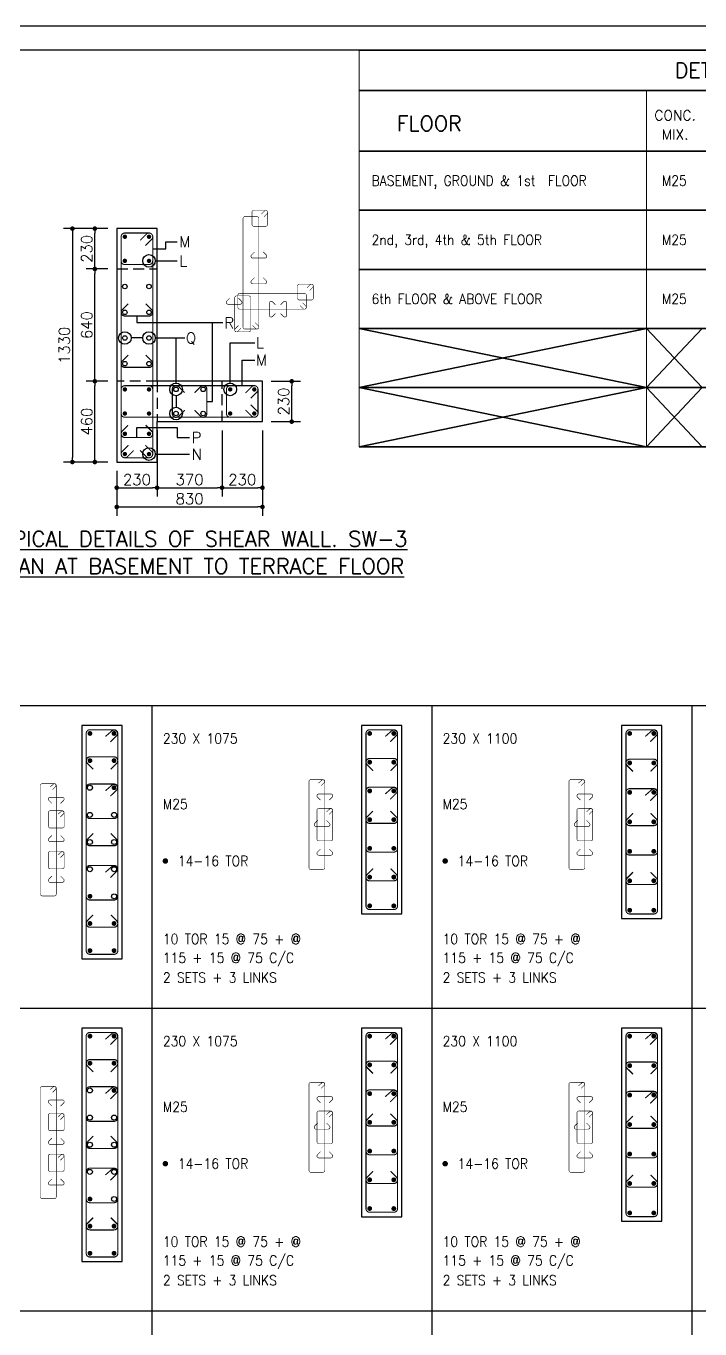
# Model space of a CAD drawing. Extents: x -200722 to 834823, y -494970 to 88783.
# Drawn here: x 376544 to 391900, y -69310 to -39610 of the extents above; entities that cross this region are included whole.
import ezdxf
from ezdxf.enums import TextEntityAlignment as Align

# ---------------------------------------------------------------- set-up
doc = ezdxf.new("R2010")
doc.units = 0
doc.header["$LTSCALE"] = 100
doc.header["$MEASUREMENT"] = 0
doc.header["$PDMODE"] = 34
doc.linetypes.add('HIDDEN', pattern=[0.375, 0.25, -0.125])
doc.layers.get('0').update_dxf_attribs({"linetype": 'CONTINUOUS'})
doc.layers.get('DEFPOINTS').update_dxf_attribs({"linetype": 'CONTINUOUS'})
for name, color, linetype in [('5', 4, 'CONTINUOUS'), ('BEAM', 4, 'CONTINUOUS'), ('COL. SHED. STEEL.', 6, 'CONTINUOUS'), ('column', 240, 'CONTINUOUS'), ('STEEL', 6, 'CONTINUOUS'), ('TEXT', 2, 'CONTINUOUS')]:
    doc.layers.add(name, color=color, linetype=linetype)
doc.layers.add('9_PRINT BOUNDARY_NON PRINT', color=32, linetype='CONTINUOUS', plot=False)
doc.layers.add('9_TITLE TEXT', color=7, linetype='CONTINUOUS', lineweight=20)
doc.styles.add('ROMANS', font='romans.shx')
doc.styles.get("Standard").update_dxf_attribs({"font": 'simplex.shx'})
doc.dimstyles.new('STANDARD$0', dxfattribs={"dimtxt": 2.5, "dimasz": 2.5, "dimexe": 2, "dimexo": 0.7, "dimgap": 0.9, "dimtad": 1, "dimdec": 0, "dimdsep": 46, "dimtxsty": 'ROMANS', "dimcen": 0.09, "dimclrd": 4, "dimclre": 4, "dimclrt": 3, "dimadec": 0, "dimazin": 0, "dimtfac": 1, "dimtdec": 0, "dimtmove": 0, "dimatfit": 3, "dimfxl": 1, "dimtolj": 1, "dimtzin": 0, "dimarcsym": 0})

# ---------------------------------------------------------------- blocks, each defined once
blk = doc.blocks.new('DOT')
at = {"color": 0, "linetype": 'ByBlock'}
blk.add_line((-0.5, 0), (-1, 0), dxfattribs=at)
at = {"color": 0, "linetype": 'ByBlock', "const_width": 0.5}
blk.add_lwpolyline([(-0.25, 0, 1), (0.25, 0, 1)], format="xyb", close=True, dxfattribs=at)
blk = doc.blocks.new('*D101')
at = {"layer": 'BEAM', "color": 0, "lineweight": -2, "transparency": 16777216}
for p, q in [((378610, -49748), (378610, -50334)), ((379530, -49748), (379530, -50334)), ((378714, -50134), (379426, -50134))]:
    blk.add_line(p, q, dxfattribs=at)
at = {"layer": 'DEFPOINTS', "color": 0, "lineweight": -3, "transparency": 16777216}
for p in [(378610, -49548, 3448), (379530, -49548, 3448), (379530, -50134)]:
    blk.add_point(p, dxfattribs=at)
at = {"layer": 'BEAM', "color": 0, "lineweight": -2, "transparency": 16777216, "xscale": 104, "yscale": 104, "zscale": 104, "rotation": 180}
blk.add_blockref('DOT', (378610, -50134), dxfattribs=at)
at = {"layer": 'BEAM', "color": 0, "lineweight": -2, "transparency": 16777216, "xscale": 104, "yscale": 104, "zscale": 104}
blk.add_blockref('DOT', (379530, -50134), dxfattribs=at)
at = {"layer": 'BEAM', "color": 0, "transparency": 16777216, "insert": (379070, -49950), "char_height": 248, "attachment_point": 5}
blk.add_mtext('\\A1;230', dxfattribs=at)
blk = doc.blocks.new('_DOT')
at = {"color": 0, "linetype": 'ByBlock'}
blk.add_line((-0.5, 0), (-1, 0), dxfattribs=at)
at = {"color": 0, "linetype": 'ByBlock', "const_width": 0.5}
blk.add_lwpolyline([(-0.25, 0, 1), (0.25, 0, 1)], format="xyb", close=True, dxfattribs=at)
blk = doc.blocks.new('*D102')
at = {"layer": 'BEAM', "color": 0, "lineweight": -2, "transparency": 16777216}
for p, q in [((379530, -48828), (379530, -50334)), ((381010, -48828), (381010, -50334)), ((379634, -50134), (380906, -50134))]:
    blk.add_line(p, q, dxfattribs=at)
at = {"layer": 'DEFPOINTS', "color": 0, "lineweight": -3, "transparency": 16777216}
for p in [(379530, -48628, 3448), (381010, -48628, 3448), (381010, -50134)]:
    blk.add_point(p, dxfattribs=at)
at = {"layer": 'BEAM', "color": 0, "lineweight": -2, "transparency": 16777216, "xscale": 104, "yscale": 104, "zscale": 104, "rotation": 180}
blk.add_blockref('DOT', (379530, -50134), dxfattribs=at)
at = {"layer": 'BEAM', "color": 0, "lineweight": -2, "transparency": 16777216, "xscale": 104, "yscale": 104, "zscale": 104}
blk.add_blockref('DOT', (381010, -50134), dxfattribs=at)
at = {"layer": 'BEAM', "color": 0, "transparency": 16777216, "insert": (380270, -49950), "char_height": 248, "attachment_point": 5}
blk.add_mtext('\\A1;370', dxfattribs=at)
blk = doc.blocks.new('*D103')
at = {"layer": 'BEAM', "color": 0, "lineweight": -2, "transparency": 16777216}
for p, q in [((381010, -48828), (381010, -50334)), ((381930, -48828), (381930, -50334)), ((381114, -50134), (381826, -50134))]:
    blk.add_line(p, q, dxfattribs=at)
at = {"layer": 'DEFPOINTS', "color": 0, "lineweight": -3, "transparency": 16777216}
for p in [(381010, -48628, 3448), (381930, -48628, 3448), (381930, -50134)]:
    blk.add_point(p, dxfattribs=at)
at = {"layer": 'BEAM', "color": 0, "lineweight": -2, "transparency": 16777216, "xscale": 104, "yscale": 104, "zscale": 104, "rotation": 180}
blk.add_blockref('DOT', (381010, -50134), dxfattribs=at)
at = {"layer": 'BEAM', "color": 0, "lineweight": -2, "transparency": 16777216, "xscale": 104, "yscale": 104, "zscale": 104}
blk.add_blockref('DOT', (381930, -50134), dxfattribs=at)
at = {"layer": 'BEAM', "color": 0, "transparency": 16777216, "insert": (381470, -49950), "char_height": 248, "attachment_point": 5}
blk.add_mtext('\\A1;230', dxfattribs=at)
blk = doc.blocks.new('*D104')
at = {"layer": 'BEAM', "color": 0, "lineweight": -2, "transparency": 16777216}
for p, q in [((382130, -47708), (382798, -47708)), ((382598, -48524), (382598, -47812)), ((382130, -48628), (382798, -48628))]:
    blk.add_line(p, q, dxfattribs=at)
at = {"layer": 'DEFPOINTS', "color": 0, "lineweight": -3, "transparency": 16777216}
for p in [(381930, -47708, 3448), (382598, -47708), (381930, -48628, 3448)]:
    blk.add_point(p, dxfattribs=at)
at = {"layer": 'BEAM', "color": 0, "lineweight": -2, "transparency": 16777216, "xscale": 104, "yscale": 104, "zscale": 104}
for p, rotation in [((382598, -47708), 90), ((382598, -48628), 270)]:
    blk.add_blockref('DOT', p, dxfattribs=dict(at, rotation=rotation))
at = {"layer": 'BEAM', "color": 0, "transparency": 16777216, "insert": (382414, -48168), "char_height": 248, "attachment_point": 5, "rotation": 90}
blk.add_mtext('\\A1;230', dxfattribs=at)
blk = doc.blocks.new('*D105')
at = {"layer": 'BEAM', "color": 0, "lineweight": -2, "transparency": 16777216}
for p, q in [((378410, -47708), (377911, -47708)), ((378111, -49444), (378111, -47812)), ((378410, -49548), (377911, -49548))]:
    blk.add_line(p, q, dxfattribs=at)
at = {"layer": 'DEFPOINTS', "color": 0, "lineweight": -3, "transparency": 16777216}
for p in [(378111, -47708), (378610, -47708, 3448), (378610, -49548, 3448)]:
    blk.add_point(p, dxfattribs=at)
at = {"layer": 'BEAM', "color": 0, "lineweight": -2, "transparency": 16777216, "xscale": 104, "yscale": 104, "zscale": 104}
for p, rotation in [((378111, -47708), 90), ((378111, -49548), 270)]:
    blk.add_blockref('DOT', p, dxfattribs=dict(at, rotation=rotation))
at = {"layer": 'BEAM', "color": 0, "transparency": 16777216, "insert": (377927, -48628), "char_height": 248, "attachment_point": 5, "rotation": 90}
blk.add_mtext('\\A1;460', dxfattribs=at)
blk = doc.blocks.new('*D106')
at = {"layer": 'BEAM', "color": 0, "lineweight": -2, "transparency": 16777216}
for p, q in [((378410, -45148), (377911, -45148)), ((378111, -47604), (378111, -45252)), ((378410, -47708), (377911, -47708))]:
    blk.add_line(p, q, dxfattribs=at)
at = {"layer": 'DEFPOINTS', "color": 0, "lineweight": -3, "transparency": 16777216}
for p in [(378111, -45148), (378610, -45148, 3448), (378610, -47708, 3448)]:
    blk.add_point(p, dxfattribs=at)
at = {"layer": 'BEAM', "color": 0, "lineweight": -2, "transparency": 16777216, "xscale": 104, "yscale": 104, "zscale": 104}
for p, rotation in [((378111, -45148), 90), ((378111, -47708), 270)]:
    blk.add_blockref('DOT', p, dxfattribs=dict(at, rotation=rotation))
at = {"layer": 'BEAM', "color": 0, "transparency": 16777216, "insert": (377927, -46428), "char_height": 248, "attachment_point": 5, "rotation": 90}
blk.add_mtext('\\A1;640', dxfattribs=at)
blk = doc.blocks.new('*D107')
at = {"layer": 'BEAM', "color": 0, "lineweight": -2, "transparency": 16777216}
for p, q in [((381930, -48828), (381930, -50772)), ((378610, -49748), (378610, -50772)), ((378714, -50572), (381826, -50572))]:
    blk.add_line(p, q, dxfattribs=at)
at = {"layer": 'DEFPOINTS', "color": 0, "lineweight": -3, "transparency": 16777216}
for p in [(381930, -48628, 3448), (378610, -49548, 3448), (381930, -50572)]:
    blk.add_point(p, dxfattribs=at)
at = {"layer": 'BEAM', "color": 0, "lineweight": -2, "transparency": 16777216, "xscale": 104, "yscale": 104, "zscale": 104, "rotation": 180}
blk.add_blockref('DOT', (378610, -50572), dxfattribs=at)
at = {"layer": 'BEAM', "color": 0, "lineweight": -2, "transparency": 16777216, "xscale": 104, "yscale": 104, "zscale": 104}
blk.add_blockref('DOT', (381930, -50572), dxfattribs=at)
at = {"layer": 'BEAM', "color": 0, "transparency": 16777216, "insert": (380270, -50388), "char_height": 248, "attachment_point": 5}
blk.add_mtext('\\A1;830', dxfattribs=at)
blk = doc.blocks.new('*D108')
at = {"layer": 'BEAM', "color": 0, "lineweight": -2, "transparency": 16777216}
for p, q in [((378410, -44228), (377911, -44228)), ((378111, -45044), (378111, -44332)), ((378410, -45148), (377911, -45148))]:
    blk.add_line(p, q, dxfattribs=at)
at = {"layer": 'DEFPOINTS', "color": 0, "lineweight": -3, "transparency": 16777216}
for p in [(378111, -44228), (378610, -44228, 3448), (378610, -45148, 3448)]:
    blk.add_point(p, dxfattribs=at)
at = {"layer": 'BEAM', "color": 0, "lineweight": -2, "transparency": 16777216, "xscale": 104, "yscale": 104, "zscale": 104}
for p, rotation in [((378111, -44228), 90), ((378111, -45148), 270)]:
    blk.add_blockref('DOT', p, dxfattribs=dict(at, rotation=rotation))
at = {"layer": 'BEAM', "color": 0, "transparency": 16777216, "insert": (377927, -44688), "char_height": 248, "attachment_point": 5, "rotation": 90}
blk.add_mtext('\\A1;230', dxfattribs=at)
blk = doc.blocks.new('*D109')
at = {"layer": 'BEAM', "color": 0, "lineweight": -2, "transparency": 16777216}
for p, q in [((378410, -44228), (377400, -44228)), ((377600, -44332), (377600, -49444)), ((378410, -49548), (377400, -49548))]:
    blk.add_line(p, q, dxfattribs=at)
at = {"layer": 'DEFPOINTS', "color": 0, "lineweight": -3, "transparency": 16777216}
for p in [(378610, -44228, 3448), (377600, -49548), (378610, -49548)]:
    blk.add_point(p, dxfattribs=at)
at = {"layer": 'BEAM', "color": 0, "lineweight": -2, "transparency": 16777216, "xscale": 104, "yscale": 104, "zscale": 104}
for p, rotation in [((377600, -44228), 90), ((377600, -49548), 270)]:
    blk.add_blockref('DOT', p, dxfattribs=dict(at, rotation=rotation))
at = {"layer": 'BEAM', "color": 0, "transparency": 16777216, "insert": (377416, -46888), "char_height": 248, "attachment_point": 5, "rotation": 90}
blk.add_mtext('\\A1;1330', dxfattribs=at)

msp = doc.modelspace()

# ---------------------------------------------------------------- linework, layer by layer
at = {"color": 18, "lineweight": 20, "true_color": 0x000000}
for p, q in [((384133.2, -40160.4), (384133.2, -49201)), ((390681.7, -41080.4), (390681.7, -49201))]:
    msp.add_line(p, q, dxfattribs=at)
at = {"color": 18, "lineweight": 35, "true_color": 0x000000}
for p, q in [((384133.2, -40160.4), (412446.4, -40160.4)), ((384133.2, -41080.4), (412446.4, -41080.4)), ((384133.2, -42460.4), (412446.4, -42460.4)), ((384133.2, -43808.5), (412446.4, -43808.5)), ((384133.2, -45156.7), (412446.4, -45156.7)), ((384133.2, -45156.7), (412446.4, -45156.7)), ((384133.2, -46504.8), (412446.4, -46504.8)), ((384133.2, -47852.9), (412446.4, -47852.9)), ((384133.2, -49201), (412446.4, -49201))]:
    msp.add_line(p, q, dxfattribs=at)
at = {"color": 0, "linetype": 'HIDDEN', "ltscale": 10}
for p, q in [((378610, -45147.9), (379530, -45147.9)), ((379530, -47707.9), (378610, -47707.9)), ((379530, -47707.9), (379530, -48627.9)), ((381010, -48627.9), (381010, -47707.9))]:
    msp.add_line(p, q, dxfattribs=at)
at = {"color": 8, "lineweight": 35}
for p, q in [((384133.2, -46504.8), (390681.7, -47852.9)), ((390681.7, -46504.8), (384133.2, -47852.9)), ((390681.7, -46504.8), (391951.3, -47852.9)), ((390681.7, -47852.9), (391951.3, -46504.8)), ((384133.2, -47852.9), (390681.7, -49201)), ((390681.7, -47852.9), (384133.2, -49201)), ((391951.3, -47852.9), (390681.7, -49201)), ((391951.3, -49201), (390681.7, -47852.9))]:
    msp.add_line(p, q, dxfattribs=at)
at = {"color": 18, "true_color": 0x000000}
msp.add_lwpolyline([(330496.4, -104400.4), (421906.4, -104400.4), (421906.4, -40160.4), (330496.4, -40160.4)], close=True, dxfattribs=at)
at = {"layer": '5', "color": 7, "lineweight": -2}
for p, q in [((330496.4, -55100.4), (412446.4, -55100.4)), ((379420.1, -104400.4), (379420.1, -55100.4)), ((385794.9, -104400.4), (385794.9, -55100.4)), ((391719.8, -104400.4), (391719.8, -55100.4)), ((330496.4, -62000.4), (412446.4, -62000.4)), ((330496.4, -68900.4), (412446.4, -68900.4))]:
    msp.add_line(p, q, dxfattribs=at)
at = {"layer": '9_PRINT BOUNDARY_NON PRINT', "color": 18, "true_color": 0x000000}
msp.add_lwpolyline([(329946.4, -104950.4), (422456.4, -104950.4), (422456.4, -39610.4), (329946.4, -39610.4)], close=True, dxfattribs=at)
at = {"layer": '9_TITLE TEXT', "color": 18, "true_color": 0x000000}
msp.add_lwpolyline([(421906.4, -40160.4), (330496.4, -40160.4), (330496.4, -104400.4), (421906.4, -104400.4)], dxfattribs=at)
at = {"layer": 'BEAM', "color": 18, "true_color": 0x000000}
msp.add_lwpolyline([(379530, -47707.9), (379530, -44227.9), (378610, -44227.9), (378610, -49547.9), (379530, -49547.9), (379530, -48627.9), (381930, -48627.9), (381930, -47707.9), (379530, -47707.9)], dxfattribs=at)
at = {"layer": 'COL. SHED. STEEL.', "color": 62, "linetype": 'Continuous'}
for points, const_width in [([(381530.9, -43954.6), (381805.9, -43954.6, -0.4142136), (381848.4, -43997.1), (381848.4, -46473.8, -0.4142136), (381805.9, -46516.3), (381530.9, -46516.3, -0.4142136), (381488.4, -46473.8), (381488.4, -43997.1, -0.4142136)], 12.5), ([(378795, -44327.9), (379345, -44327.9, -0.4142136), (379430, -44412.9), (379430, -49366.4, -0.4142136), (379345, -49451.4), (378795, -49451.4, -0.4142136), (378710, -49366.4), (378710, -44412.9, -0.4142136)], 25), ([(381412.3, -45703.9), (382887.3, -45703.9, -0.4142136), (382929.8, -45746.4), (382929.8, -46021.4, -0.4142136), (382887.3, -46063.9), (381412.3, -46063.9, -0.4142136), (381369.8, -46021.4), (381369.8, -45746.4, -0.4142136)], 12.5), ([(378795, -47807.9), (381745, -47807.9, -0.4142136), (381830, -47892.9), (381830, -48442.9, -0.4142136), (381745, -48527.9), (378795, -48527.9, -0.4142136), (378710, -48442.9), (378710, -47892.9, -0.4142136)], 25)]:
    msp.add_lwpolyline(points, format="xyb", close=True, dxfattribs=dict(at, const_width=const_width))
at = {"layer": 'COL. SHED. STEEL.', "color": 18, "linetype": 'Continuous', "true_color": 0x000000}
for points, const_width in [([(381732.3, -43813.9), (382007.3, -43813.9, -0.4142136), (382049.8, -43856.4), (382049.8, -44131.4, -0.4142136), (382007.3, -44173.9), (381732.3, -44173.9, -0.4142136), (381689.8, -44131.4), (381689.8, -43856.4, -0.4142136)], 12.5), ([(378795, -44327.9), (379345, -44327.9, -0.4142136), (379430, -44412.9), (379430, -44962.9, -0.4142136), (379345, -45047.9), (378795, -45047.9, -0.4142136), (378710, -44962.9), (378710, -44412.9, -0.4142136)], 25), ([(378770, -44412.9, 1), (378820, -44412.9, 1)], 50), ([(379320, -44412.9, 1), (379370, -44412.9, 1)], 50), ([(378770, -44962.9, 1), (378820, -44962.9, 1)], 50), ([(379370, -44962.9, -1), (379320, -44962.9, -1)], 50), ([(382771.6, -45494.3), (383046.6, -45494.3, -0.4142136), (383089.1, -45536.8), (383089.1, -45811.8, -0.4142136), (383046.6, -45854.3), (382771.6, -45854.3, -0.4142136), (382729.1, -45811.8), (382729.1, -45536.8, -0.4142136)], 12.5), ([(381616.8, -45760.2), (381341.8, -45760.2, 0.4142136), (381299.3, -45802.7), (381299.3, -46539.4, 0.4142136), (381341.8, -46581.9), (381616.8, -46581.9, 0.4142136), (381659.3, -46539.4), (381659.3, -45802.7, 0.4142136)], 12.5), ([(379345, -47807.9), (378795, -47807.9, 0.4142136), (378710, -47892.9), (378710, -49366.4, 0.4142136), (378795, -49451.4), (379345, -49451.4, 0.4142136), (379430, -49366.4), (379430, -47892.9, 0.4142136)], 25), ([(381195, -47807.9), (381745, -47807.9, -0.4142136), (381830, -47892.9), (381830, -48442.9, -0.4142136), (381745, -48527.9), (381195, -48527.9, -0.4142136), (381110, -48442.9), (381110, -47892.9, -0.4142136)], 25), ([(378770, -47892.9, 1), (378820, -47892.9, 1)], 50), ([(379320, -47892.9, 1), (379370, -47892.9, 1)], 50), ([(381170, -47892.9, 1), (381220, -47892.9, 1)], 50), ([(381720, -47892.9, 1), (381770, -47892.9, 1)], 50), ([(378770, -48442.9, 1), (378820, -48442.9, 1)], 50), ([(379370, -48442.9, -1), (379320, -48442.9, -1)], 50), ([(381170, -48442.9, 1), (381220, -48442.9, 1)], 50), ([(381770, -48442.9, -1), (381720, -48442.9, -1)], 50), ([(378770, -48904.7, 1), (378820, -48904.7, 1)], 50), ([(379370, -48904.7, -1), (379320, -48904.7, -1)], 50), ([(378770, -49366.4, 1), (378820, -49366.4, 1)], 50), ([(379370, -49366.4, -1), (379320, -49366.4, -1)], 50)]:
    msp.add_lwpolyline(points, format="xyb", close=True, dxfattribs=dict(at, const_width=const_width))
for points, const_width in [([(381966.1, -43957.5), (382040.1, -43883.5, 0.9104106), (381980.2, -43823.7), (381906.3, -43897.6)], 12.5), ([(379262.6, -44615.1), (379410.5, -44467.2, 0.9104106), (379290.8, -44347.5), (379142.9, -44495.4)], 25), ([(383005.4, -45637.9), (383079.3, -45563.9, 0.9104106), (383019.5, -45504.1), (382945.5, -45578.1)], 12.5), ([(381442.8, -46498.2), (381368.9, -46572.2, -0.9104106), (381309, -46512.3), (381383, -46438.4)], 12.5), ([(381662.6, -48095.1), (381810.5, -47947.2, 0.9104106), (381690.8, -47827.5), (381542.9, -47975.4)], 25), ([(378997.2, -49284), (378849.3, -49431.9, -0.9104106), (378729.6, -49312.2), (378877.5, -49164.3)], 25)]:
    msp.add_lwpolyline(points, format="xyb", dxfattribs=dict(at, const_width=const_width))
at = {"layer": 'COL. SHED. STEEL.', "color": 62, "linetype": 'Continuous'}
for points, const_width in [([(382846.1, -45920.4), (382920, -45994.3, -0.9104106), (382860.2, -46054.2), (382786.2, -45980.2)], 12.5), ([(381704.8, -46432.6), (381778.8, -46506.5, 0.9104106), (381838.6, -46446.7), (381764.7, -46372.8)], 12.5), ([(381662.6, -48240.8), (381810.5, -48388.7, -0.9104106), (381690.8, -48508.4), (381542.9, -48360.5)], 25), ([(379142.9, -49284), (379290.8, -49431.9, 0.9104106), (379410.5, -49312.2), (379262.6, -49164.3)], 25)]:
    msp.add_lwpolyline(points, format="xyb", dxfattribs=dict(at, const_width=const_width))
at = {"layer": 'COL. SHED. STEEL.', "color": 140, "linetype": 'Continuous'}
for points, const_width in [([(377999.2, -57676.9), (378549.2, -57676.9, 0.4142136), (378634.2, -57591.9), (378634.2, -56973.1, 0.4142136), (378549.2, -56888.1), (377999.2, -56888.1, 0.4142136), (377914.2, -56973.1), (377914.2, -57591.9, 0.4142136)], 25), ([(384374, -58440.6), (384924, -58440.6, 0.4142136), (385009, -58355.6), (385009, -57045.6, 0.4142136), (384924, -56960.6), (384374, -56960.6, 0.4142136), (384289, -57045.6), (384289, -58355.6, 0.4142136)], 25), ([(390298.8, -58507.3), (390848.8, -58507.3, 0.4142136), (390933.8, -58422.3), (390933.8, -57078.9, 0.4142136), (390848.8, -56993.9), (390298.8, -56993.9, 0.4142136), (390213.8, -57078.9), (390213.8, -58422.3, 0.4142136)], 25), ([(377094.3, -57892.3), (377369.3, -57892.3, 0.4142136), (377411.8, -57849.8), (377411.8, -57540.4, 0.4142136), (377369.3, -57497.9), (377094.3, -57497.9, 0.4142136), (377051.8, -57540.4), (377051.8, -57849.8, 0.4142136)], 12.5), ([(383214.6, -58183.5), (383489.6, -58183.5, 0.4142136), (383532.1, -58141), (383532.1, -57486, 0.4142136), (383489.6, -57443.5), (383214.6, -57443.5, 0.4142136), (383172.1, -57486), (383172.1, -58141, 0.4142136)], 12.5), ([(389139.4, -58183.5), (389414.4, -58183.5, 0.4142136), (389456.9, -58141), (389456.9, -57486, 0.4142136), (389414.4, -57443.5), (389139.4, -57443.5, 0.4142136), (389096.9, -57486), (389096.9, -58141, 0.4142136)], 12.5), ([(377094.3, -58820.4), (377369.3, -58820.4, 0.4142136), (377411.8, -58777.9), (377411.8, -58468.6, 0.4142136), (377369.3, -58426.1), (377094.3, -58426.1, 0.4142136), (377051.8, -58468.6), (377051.8, -58777.9, 0.4142136)], 12.5), ([(377999.2, -59533.1), (378549.2, -59533.1, 0.4142136), (378634.2, -59448.1), (378634.2, -58829.4, 0.4142136), (378549.2, -58744.4), (377999.2, -58744.4, 0.4142136), (377914.2, -58829.4), (377914.2, -59448.1, 0.4142136)], 25), ([(377999.2, -64576.9), (378549.2, -64576.9, 0.4142136), (378634.2, -64491.9), (378634.2, -63873.1, 0.4142136), (378549.2, -63788.1), (377999.2, -63788.1, 0.4142136), (377914.2, -63873.1), (377914.2, -64491.9, 0.4142136)], 25), ([(384374, -65340.6), (384924, -65340.6, 0.4142136), (385009, -65255.6), (385009, -63945.6, 0.4142136), (384924, -63860.6), (384374, -63860.6, 0.4142136), (384289, -63945.6), (384289, -65255.6, 0.4142136)], 25), ([(390298.8, -65407.3), (390848.8, -65407.3, 0.4142136), (390933.8, -65322.3), (390933.8, -63978.9, 0.4142136), (390848.8, -63893.9), (390298.8, -63893.9, 0.4142136), (390213.8, -63978.9), (390213.8, -65322.3, 0.4142136)], 25), ([(377094.3, -64792.3), (377369.3, -64792.3, 0.4142136), (377411.8, -64749.8), (377411.8, -64440.4, 0.4142136), (377369.3, -64397.9), (377094.3, -64397.9, 0.4142136), (377051.8, -64440.4), (377051.8, -64749.8, 0.4142136)], 12.5), ([(383214.6, -65083.5), (383489.6, -65083.5, 0.4142136), (383532.1, -65041), (383532.1, -64386, 0.4142136), (383489.6, -64343.5), (383214.6, -64343.5, 0.4142136), (383172.1, -64386), (383172.1, -65041, 0.4142136)], 12.5), ([(389139.4, -65083.5), (389414.4, -65083.5, 0.4142136), (389456.9, -65041), (389456.9, -64386, 0.4142136), (389414.4, -64343.5), (389139.4, -64343.5, 0.4142136), (389096.9, -64386), (389096.9, -65041, 0.4142136)], 12.5), ([(377094.3, -65720.4), (377369.3, -65720.4, 0.4142136), (377411.8, -65677.9), (377411.8, -65368.6, 0.4142136), (377369.3, -65326.1), (377094.3, -65326.1, 0.4142136), (377051.8, -65368.6), (377051.8, -65677.9, 0.4142136)], 12.5), ([(377999.2, -66433.1), (378549.2, -66433.1, 0.4142136), (378634.2, -66348.1), (378634.2, -65729.4, 0.4142136), (378549.2, -65644.4), (377999.2, -65644.4, 0.4142136), (377914.2, -65729.4), (377914.2, -66348.1, 0.4142136)], 25)]:
    msp.add_lwpolyline(points, format="xyb", close=True, dxfattribs=dict(at, const_width=const_width))
for points, const_width in [([(378466, -57164), (378608.1, -57023.3, 0.9275277), (378498.5, -56914.7), (378353.5, -57042)], 25), ([(384840.8, -57236.5), (384982.9, -57095.8, 0.9275277), (384873.3, -56987.2), (384728.3, -57114.5)], 25), ([(390765.6, -57269.8), (390907.7, -57129.1, 0.9275277), (390798.1, -57020.5), (390653.1, -57147.8)], 25), ([(377327.7, -57635.9), (377398.8, -57565.5, 0.9275277), (377344, -57511.2), (377271.4, -57574.9)], 12.5), ([(383448, -57581.5), (383519, -57511.1, 0.9275277), (383464.2, -57456.8), (383391.7, -57520.5)], 12.5), ([(389372.8, -57581.5), (389443.8, -57511.1, 0.9275277), (389389, -57456.8), (389316.5, -57520.5)], 12.5), ([(377327.7, -58564), (377398.8, -58493.7, 0.9275277), (377344, -58439.3), (377271.4, -58503)], 12.5), ([(378466, -59020.2), (378608.1, -58879.5, 0.9275277), (378498.5, -58770.9), (378353.5, -58898.3)], 25), ([(378466, -64064), (378608.1, -63923.3, 0.9275277), (378498.5, -63814.7), (378353.5, -63942)], 25), ([(384840.8, -64136.5), (384982.9, -63995.8, 0.9275277), (384873.3, -63887.2), (384728.3, -64014.5)], 25), ([(390765.6, -64169.8), (390907.7, -64029.1, 0.9275277), (390798.1, -63920.5), (390653.1, -64047.8)], 25), ([(377327.7, -64535.9), (377398.8, -64465.5, 0.9275277), (377344, -64411.2), (377271.4, -64474.9)], 12.5), ([(383448, -64481.5), (383519, -64411.1, 0.9275277), (383464.2, -64356.8), (383391.7, -64420.5)], 12.5), ([(389372.8, -64481.5), (389443.8, -64411.1, 0.9275277), (389389, -64356.8), (389316.5, -64420.5)], 12.5), ([(377327.7, -65464), (377398.8, -65393.7, 0.9275277), (377344, -65339.3), (377271.4, -65403)], 12.5), ([(378466, -65920.2), (378608.1, -65779.5, 0.9275277), (378498.5, -65670.9), (378353.5, -65798.3)], 25)]:
    msp.add_lwpolyline(points, format="xyb", dxfattribs=dict(at, const_width=const_width))
at = {"layer": 'COL. SHED. STEEL.', "color": 7, "linetype": 'Continuous'}
for centre in [(378795, -45548.9), (379345, -45548.9), (378795, -46134.9), (379345, -46134.9), (378795, -46720.9), (379345, -46720.9), (378795, -47306.9), (379345, -47306.9), (379961.7, -47892.9), (380578.4, -47892.9), (379961.7, -48442.9), (380578.4, -48442.9)]:
    msp.add_circle(centre, 51.5, dxfattribs=at)
at = {"layer": 'column', "color": 4, "linetype": 'Continuous'}
for points in [[(377814.2, -60870.6), (378734.2, -60870.6), (378734.2, -55550.6), (377814.2, -55550.6)], [(384189, -59850.6), (385109, -59850.6), (385109, -55550.6), (384189, -55550.6)], [(390113.8, -59950.6), (391033.8, -59950.6), (391033.8, -55550.6), (390113.8, -55550.6)], [(377814.2, -67770.6), (378734.2, -67770.6), (378734.2, -62450.6), (377814.2, -62450.6)], [(384189, -66750.6), (385109, -66750.6), (385109, -62450.6), (384189, -62450.6)], [(390113.8, -66850.6), (391033.8, -66850.6), (391033.8, -62450.6), (390113.8, -62450.6)]]:
    msp.add_lwpolyline(points, close=True, dxfattribs=at)
at = {"layer": 'STEEL', "color": 140}
for points in [[(381748.4, -44760.5, 14, 14, 0), (381680.8, -44828, 14, 14, 0.6681786), (381710.9, -44900.6, 14, 14, 0), (381985.9, -44900.6, 14, 14, 0.6681786), (382015.9, -44828, 14, 14, 0), (381948.4, -44760.5, 0, 0, 0)], [(381748.4, -45346.5, 14, 14, 0), (381680.8, -45414, 14, 14, 0.6681786), (381710.9, -45486.6, 14, 14, 0), (381985.9, -45486.6, 14, 14, 0.6681786), (382015.9, -45414, 14, 14, 0), (381948.4, -45346.5, 0, 0, 0)], [(378870, -45939.8, 28, 28, 0), (378734.9, -46074.8, 28, 28, 0.6681786), (378795, -46219.9, 28, 28, 0), (379345, -46219.9, 28, 28, 0.6681786), (379405.2, -46074.8, 28, 28, 0), (379270.1, -45939.8, 0, 0, 0)], [(381184.7, -45811.5, 14, 14, 0), (381117.1, -45879, 14, 14, 0.6681786), (381147.2, -45951.5, 14, 14, 0), (381422.2, -45951.5, 14, 14, 0.6681786), (381452.2, -45879, 14, 14, 0), (381384.7, -45811.5, 0, 0, 0)], [(382228.3, -46163.9, 14, 14, 0), (382160.7, -46231.5, 14, 14, -0.6681786), (382088.2, -46201.4, 14, 14, 0), (382088.2, -45926.4, 14, 14, -0.6681786), (382160.7, -45896.4, 14, 14, 0), (382228.3, -45963.9, 0, 0, 0)], [(382341.4, -46163.9, 14, 14, 0), (382409, -46231.5, 14, 14, 0.6681786), (382481.5, -46201.4, 14, 14, 0), (382481.5, -45926.4, 14, 14, 0.6681786), (382409, -45896.4, 14, 14, 0), (382341.4, -45963.9, 0, 0, 0)], [(378870, -47111.8, 28, 28, 0), (378734.9, -47246.8, 28, 28, 0.6681786), (378795, -47391.9, 28, 28, 0), (379345, -47391.9, 28, 28, 0.6681786), (379405.2, -47246.8, 28, 28, 0), (379270.1, -47111.8, 0, 0, 0)], [(380156.9, -48368, 28, 28, 0), (380021.8, -48503.1, 28, 28, -0.6681786), (379876.7, -48442.9, 28, 28, 0), (379876.7, -47892.9, 28, 28, -0.6681786), (380021.8, -47832.8, 28, 28, 0), (380156.9, -47967.9, 0, 0, 0)], [(380383.2, -48368, 28, 28, 0), (380518.3, -48503.1, 28, 28, 0.6681786), (380663.4, -48442.9, 28, 28, 0), (380663.4, -47892.9, 28, 28, 0.6681786), (380518.3, -47832.8, 28, 28, 0), (380383.2, -47967.9, 0, 0, 0)], [(378870, -48709.5, 28, 28, 0), (378734.9, -48844.6, 28, 28, 0.6681786), (378795, -48989.7, 28, 28, 0), (379345, -48989.7, 28, 28, 0.6681786), (379405.2, -48844.6, 28, 28, 0), (379270.1, -48709.5, 0, 0, 0)]]:
    msp.add_lwpolyline(points, format="xyseb", dxfattribs=at)
at = {"layer": 'STEEL', "color": 18, "true_color": 0x000000}
for points, const_width in [([(377999.2, -60770.6), (378549.2, -60770.6, 0.4142136), (378634.2, -60685.6), (378634.2, -55735.6, 0.4142136), (378549.2, -55650.6), (377999.2, -55650.6, 0.4142136), (377914.2, -55735.6), (377914.2, -60685.6, 0.4142136)], 25), ([(384374, -59750.6), (384924, -59750.6, 0.4142136), (385009, -59665.6), (385009, -55735.6, 0.4142136), (384924, -55650.6), (384374, -55650.6, 0.4142136), (384289, -55735.6), (384289, -59665.6, 0.4142136)], 25), ([(390298.8, -59850.6), (390848.8, -59850.6, 0.4142136), (390933.8, -59765.6), (390933.8, -55735.6, 0.4142136), (390848.8, -55650.6), (390298.8, -55650.6, 0.4142136), (390213.8, -55735.6), (390213.8, -59765.6, 0.4142136)], 25), ([(376914.3, -59439.2), (377189.3, -59439.2, 0.4142136), (377231.8, -59396.7), (377231.8, -56921.7, 0.4142136), (377189.3, -56879.2), (376914.3, -56879.2, 0.4142136), (376871.8, -56921.7), (376871.8, -59396.7, 0.4142136)], 12.5), ([(383033.2, -58838.5), (383308.2, -58838.5, 0.4142136), (383350.7, -58796), (383350.7, -56831, 0.4142136), (383308.2, -56788.5), (383033.2, -56788.5, 0.4142136), (382990.7, -56831), (382990.7, -58796, 0.4142136)], 12.5), ([(388958, -58838.5), (389233, -58838.5, 0.4142136), (389275.5, -58796), (389275.5, -56831, 0.4142136), (389233, -56788.5), (388958, -56788.5, 0.4142136), (388915.5, -56831), (388915.5, -58796, 0.4142136)], 12.5), ([(379687.5, -58642.9, 1), (379750, -58642.9, 1)], 62.5), ([(386062.4, -58642.9, 1), (386124.9, -58642.9, 1)], 62.5), ([(377999.2, -67670.6), (378549.2, -67670.6, 0.4142136), (378634.2, -67585.6), (378634.2, -62635.6, 0.4142136), (378549.2, -62550.6), (377999.2, -62550.6, 0.4142136), (377914.2, -62635.6), (377914.2, -67585.6, 0.4142136)], 25), ([(384374, -66650.6), (384924, -66650.6, 0.4142136), (385009, -66565.6), (385009, -62635.6, 0.4142136), (384924, -62550.6), (384374, -62550.6, 0.4142136), (384289, -62635.6), (384289, -66565.6, 0.4142136)], 25), ([(390298.8, -66750.6), (390848.8, -66750.6, 0.4142136), (390933.8, -66665.6), (390933.8, -62635.6, 0.4142136), (390848.8, -62550.6), (390298.8, -62550.6, 0.4142136), (390213.8, -62635.6), (390213.8, -66665.6, 0.4142136)], 25), ([(376914.3, -66339.2), (377189.3, -66339.2, 0.4142136), (377231.8, -66296.7), (377231.8, -63821.7, 0.4142136), (377189.3, -63779.2), (376914.3, -63779.2, 0.4142136), (376871.8, -63821.7), (376871.8, -66296.7, 0.4142136)], 12.5), ([(383033.2, -65738.5), (383308.2, -65738.5, 0.4142136), (383350.7, -65696), (383350.7, -63731, 0.4142136), (383308.2, -63688.5), (383033.2, -63688.5, 0.4142136), (382990.7, -63731), (382990.7, -65696, 0.4142136)], 12.5), ([(388958, -65738.5), (389233, -65738.5, 0.4142136), (389275.5, -65696), (389275.5, -63731, 0.4142136), (389233, -63688.5), (388958, -63688.5, 0.4142136), (388915.5, -63731), (388915.5, -65696, 0.4142136)], 12.5), ([(379687.5, -65542.9, 1), (379750, -65542.9, 1)], 62.5), ([(386062.4, -65542.9, 1), (386124.9, -65542.9, 1)], 62.5)]:
    msp.add_lwpolyline(points, format="xyb", close=True, dxfattribs=dict(at, const_width=const_width))
at = {"layer": 'STEEL', "color": 18, "linetype": 'Continuous', "true_color": 0x000000, "const_width": 55}
for points in [[(377999.2, -55708.1, -1), (377999.2, -55763.1, -1)], [(378549.2, -55708.1, 1), (378549.2, -55763.1, 1)], [(384374, -55708.1, -1), (384374, -55763.1, -1)], [(384924, -55708.1, 1), (384924, -55763.1, 1)], [(390298.8, -55708.1, -1), (390298.8, -55763.1, -1)], [(390848.8, -55708.1, 1), (390848.8, -55763.1, 1)], [(377999.2, -56381.9, 1), (377999.2, -56326.9, 1)], [(378549.2, -56381.9, -1), (378549.2, -56326.9, -1)], [(384374, -56418.1, 1), (384374, -56363.1, 1)], [(384924, -56418.1, -1), (384924, -56363.1, -1)], [(390298.8, -56434.8, 1), (390298.8, -56379.8, 1)], [(390848.8, -56434.8, -1), (390848.8, -56379.8, -1)], [(378549.2, -57000.6, 1), (378549.2, -56945.6, 1)], [(384374, -57073.1, 1), (384374, -57018.1, 1)], [(384924, -57073.1, -1), (384924, -57018.1, -1)], [(390298.8, -57106.4, 1), (390298.8, -57051.4, 1)], [(390848.8, -57106.4, -1), (390848.8, -57051.4, -1)], [(384374, -57728.1, 1), (384374, -57673.1, 1)], [(384924, -57728.1, -1), (384924, -57673.1, -1)], [(390298.8, -57778.1, 1), (390298.8, -57723.1, 1)], [(390848.8, -57778.1, -1), (390848.8, -57723.1, -1)], [(384374, -58383.1, 1), (384374, -58328.1, 1)], [(384924, -58383.1, -1), (384924, -58328.1, -1)], [(390298.8, -58449.8, 1), (390298.8, -58394.8, 1)], [(390848.8, -58449.8, -1), (390848.8, -58394.8, -1)], [(384374, -59038.1, 1), (384374, -58983.1, 1)], [(384924, -59038.1, -1), (384924, -58983.1, -1)], [(390298.8, -59121.4, 1), (390298.8, -59066.4, 1)], [(390848.8, -59121.4, -1), (390848.8, -59066.4, -1)], [(377999.2, -59475.6, 1), (377999.2, -59420.6, 1)], [(384374, -59693.1, 1), (384374, -59638.1, 1)], [(384924, -59693.1, -1), (384924, -59638.1, -1)], [(390298.8, -59793.1, 1), (390298.8, -59738.1, 1)], [(390848.8, -59793.1, -1), (390848.8, -59738.1, -1)], [(377999.2, -60094.4, 1), (377999.2, -60039.4, 1)], [(378549.2, -60094.4, -1), (378549.2, -60039.4, -1)], [(377999.2, -60713.1, 1), (377999.2, -60658.1, 1)], [(378549.2, -60713.1, -1), (378549.2, -60658.1, -1)], [(377999.2, -62608.1, -1), (377999.2, -62663.1, -1)], [(378549.2, -62608.1, 1), (378549.2, -62663.1, 1)], [(384374, -62608.1, -1), (384374, -62663.1, -1)], [(384924, -62608.1, 1), (384924, -62663.1, 1)], [(390298.8, -62608.1, -1), (390298.8, -62663.1, -1)], [(390848.8, -62608.1, 1), (390848.8, -62663.1, 1)], [(377999.2, -63281.9, 1), (377999.2, -63226.9, 1)], [(378549.2, -63281.9, -1), (378549.2, -63226.9, -1)], [(384374, -63318.1, 1), (384374, -63263.1, 1)], [(384924, -63318.1, -1), (384924, -63263.1, -1)], [(390298.8, -63334.8, 1), (390298.8, -63279.8, 1)], [(390848.8, -63334.8, -1), (390848.8, -63279.8, -1)], [(378549.2, -63900.6, 1), (378549.2, -63845.6, 1)], [(384374, -63973.1, 1), (384374, -63918.1, 1)], [(384924, -63973.1, -1), (384924, -63918.1, -1)], [(390298.8, -64006.4, 1), (390298.8, -63951.4, 1)], [(390848.8, -64006.4, -1), (390848.8, -63951.4, -1)], [(384374, -64628.1, 1), (384374, -64573.1, 1)], [(384924, -64628.1, -1), (384924, -64573.1, -1)], [(390298.8, -64678.1, 1), (390298.8, -64623.1, 1)], [(390848.8, -64678.1, -1), (390848.8, -64623.1, -1)], [(384374, -65283.1, 1), (384374, -65228.1, 1)], [(384924, -65283.1, -1), (384924, -65228.1, -1)], [(390298.8, -65349.8, 1), (390298.8, -65294.8, 1)], [(390848.8, -65349.8, -1), (390848.8, -65294.8, -1)], [(384374, -65938.1, 1), (384374, -65883.1, 1)], [(384924, -65938.1, -1), (384924, -65883.1, -1)], [(390298.8, -66021.4, 1), (390298.8, -65966.4, 1)], [(390848.8, -66021.4, -1), (390848.8, -65966.4, -1)], [(377999.2, -66375.6, 1), (377999.2, -66320.6, 1)], [(384374, -66593.1, 1), (384374, -66538.1, 1)], [(384924, -66593.1, -1), (384924, -66538.1, -1)], [(390298.8, -66693.1, 1), (390298.8, -66638.1, 1)], [(390848.8, -66693.1, -1), (390848.8, -66638.1, -1)], [(377999.2, -66994.4, 1), (377999.2, -66939.4, 1)], [(378549.2, -66994.4, -1), (378549.2, -66939.4, -1)], [(377999.2, -67613.1, 1), (377999.2, -67558.1, 1)], [(378549.2, -67613.1, -1), (378549.2, -67558.1, -1)]]:
    msp.add_lwpolyline(points, format="xyb", close=True, dxfattribs=at)
at = {"layer": 'STEEL', "color": 18, "true_color": 0x000000}
for points, const_width in [([(378466, -55926.5), (378608.1, -55785.8, 0.9275277), (378498.5, -55677.2), (378353.5, -55804.5)], 25), ([(384840.8, -55926.5), (384982.9, -55785.8, 0.9275277), (384873.3, -55677.2), (384728.3, -55804.5)], 25), ([(390765.6, -55926.5), (390907.7, -55785.8, 0.9275277), (390798.1, -55677.2), (390653.1, -55804.5)], 25), ([(377147.7, -57017.1), (377218.8, -56946.8, 0.9275277), (377164, -56892.5), (377091.4, -56956.1)], 12.5), ([(383266.6, -56926.5), (383337.6, -56856.1, 0.9275277), (383282.8, -56801.8), (383210.3, -56865.5)], 12.5), ([(389191.4, -56926.5), (389262.5, -56856.1, 0.9275277), (389207.7, -56801.8), (389135.2, -56865.5)], 12.5), ([(378466, -62826.5), (378608.1, -62685.8, 0.9275277), (378498.5, -62577.2), (378353.5, -62704.5)], 25), ([(384840.8, -62826.5), (384982.9, -62685.8, 0.9275277), (384873.3, -62577.2), (384728.3, -62704.5)], 25), ([(390765.6, -62826.5), (390907.7, -62685.8, 0.9275277), (390798.1, -62577.2), (390653.1, -62704.5)], 25), ([(377147.7, -63917.1), (377218.8, -63846.8, 0.9275277), (377164, -63792.5), (377091.4, -63856.1)], 12.5), ([(383266.6, -63826.5), (383337.6, -63756.1, 0.9275277), (383282.8, -63701.8), (383210.3, -63765.5)], 12.5), ([(389191.4, -63826.5), (389262.5, -63756.1, 0.9275277), (389207.7, -63701.8), (389135.2, -63765.5)], 12.5)]:
    msp.add_lwpolyline(points, format="xyb", dxfattribs=dict(at, const_width=const_width))
at = {"layer": 'STEEL', "color": 40}
for points in [[(378074.1, -56549.5, 28, 28, 0), (377939.1, -56414.5, 28, 28, -0.6681786), (377999.2, -56269.4, 28, 28, 0), (378549.2, -56269.4, 28, 28, -0.6681786), (378609.3, -56414.5, 28, 28, 0), (378474.2, -56549.5, 0, 0, 0)], [(384449, -56585.8, 28, 28, 0), (384313.9, -56450.7, 28, 28, -0.6681786), (384374, -56305.6, 28, 28, 0), (384924, -56305.6, 28, 28, -0.6681786), (384984.1, -56450.7, 28, 28, 0), (384849.1, -56585.8, 0, 0, 0)], [(390373.8, -56602.4, 28, 28, 0), (390238.7, -56467.4, 28, 28, -0.6681786), (390298.8, -56322.3, 28, 28, 0), (390848.8, -56322.3, 28, 28, -0.6681786), (390908.9, -56467.4, 28, 28, 0), (390773.9, -56602.4, 0, 0, 0)], [(377131.8, -57328.6, 14, 14, 0), (377064.3, -57261.1, 14, 14, -0.6681786), (377094.3, -57188.6, 14, 14, 0), (377369.3, -57188.6, 14, 14, -0.6681786), (377399.4, -57261.1, 14, 14, 0), (377331.8, -57328.6, 0, 0, 0)], [(383252.1, -57256.1, 14, 14, 0), (383184.5, -57188.6, 14, 14, -0.6681786), (383214.6, -57116, 14, 14, 0), (383489.6, -57116, 14, 14, -0.6681786), (383519.6, -57188.6, 14, 14, 0), (383452.1, -57256.1, 0, 0, 0)], [(389176.9, -57256.1, 14, 14, 0), (389109.3, -57188.6, 14, 14, -0.6681786), (389139.4, -57116, 14, 14, 0), (389414.4, -57116, 14, 14, -0.6681786), (389444.5, -57188.6, 14, 14, 0), (389376.9, -57256.1, 0, 0, 0)], [(384449, -57505.4, 28, 28, 0), (384313.9, -57640.5, 28, 28, 0.6681786), (384374, -57785.6, 28, 28, 0), (384924, -57785.6, 28, 28, 0.6681786), (384984.1, -57640.5, 28, 28, 0), (384849.1, -57505.4, 0, 0, 0)], [(390373.8, -57555.4, 28, 28, 0), (390238.7, -57690.5, 28, 28, 0.6681786), (390298.8, -57835.6, 28, 28, 0), (390848.8, -57835.6, 28, 28, 0.6681786), (390908.9, -57690.5, 28, 28, 0), (390773.9, -57555.4, 0, 0, 0)], [(383189.4, -57715.9, 14, 14, 0), (383121.8, -57783.5, 14, 14, 0.6681786), (383151.9, -57856, 14, 14, 0), (383426.9, -57856, 14, 14, 0.6681786), (383456.9, -57783.5, 14, 14, 0), (383389.4, -57715.9, 0, 0, 0)], [(389114.2, -57715.9, 14, 14, 0), (389046.7, -57783.5, 14, 14, 0.6681786), (389076.7, -57856, 14, 14, 0), (389351.7, -57856, 14, 14, 0.6681786), (389381.8, -57783.5, 14, 14, 0), (389314.2, -57715.9, 0, 0, 0)], [(377131.8, -58061.6, 14, 14, 0), (377064.3, -58129.1, 14, 14, 0.6681786), (377094.3, -58201.7, 14, 14, 0), (377369.3, -58201.7, 14, 14, 0.6681786), (377399.4, -58129.1, 14, 14, 0), (377331.8, -58061.6, 0, 0, 0)], [(378074.1, -58015.4, 28, 28, 0), (377939.1, -58150.5, 28, 28, 0.6681786), (377999.2, -58295.6, 28, 28, 0), (378549.2, -58295.6, 28, 28, 0.6681786), (378609.3, -58150.5, 28, 28, 0), (378474.2, -58015.4, 0, 0, 0)], [(383252.1, -58370.9, 14, 14, 0), (383184.5, -58438.5, 14, 14, 0.6681786), (383214.6, -58511, 14, 14, 0), (383489.6, -58511, 14, 14, 0.6681786), (383519.6, -58438.5, 14, 14, 0), (383452.1, -58370.9, 0, 0, 0)], [(389176.9, -58370.9, 14, 14, 0), (389109.3, -58438.5, 14, 14, 0.6681786), (389139.4, -58511, 14, 14, 0), (389414.4, -58511, 14, 14, 0.6681786), (389444.5, -58438.5, 14, 14, 0), (389376.9, -58370.9, 0, 0, 0)], [(384449, -58815.4, 28, 28, 0), (384313.9, -58950.5, 28, 28, 0.6681786), (384374, -59095.6, 28, 28, 0), (384924, -59095.6, 28, 28, 0.6681786), (384984.1, -58950.5, 28, 28, 0), (384849.1, -58815.4, 0, 0, 0)], [(377131.8, -58989.7, 14, 14, 0), (377064.3, -59057.3, 14, 14, 0.6681786), (377094.3, -59129.8, 14, 14, 0), (377369.3, -59129.8, 14, 14, 0.6681786), (377399.4, -59057.3, 14, 14, 0), (377331.8, -58989.7, 0, 0, 0)], [(390373.8, -58898.8, 28, 28, 0), (390238.7, -59033.8, 28, 28, 0.6681786), (390298.8, -59178.9, 28, 28, 0), (390848.8, -59178.9, 28, 28, 0.6681786), (390908.9, -59033.8, 28, 28, 0), (390773.9, -58898.8, 0, 0, 0)], [(378074.1, -59871.7, 28, 28, 0), (377939.1, -60006.7, 28, 28, 0.6681786), (377999.2, -60151.9, 28, 28, 0), (378549.2, -60151.9, 28, 28, 0.6681786), (378609.3, -60006.7, 28, 28, 0), (378474.2, -59871.7, 0, 0, 0)], [(378074.1, -63449.5, 28, 28, 0), (377939.1, -63314.5, 28, 28, -0.6681786), (377999.2, -63169.4, 28, 28, 0), (378549.2, -63169.4, 28, 28, -0.6681786), (378609.3, -63314.5, 28, 28, 0), (378474.2, -63449.5, 0, 0, 0)], [(384449, -63485.8, 28, 28, 0), (384313.9, -63350.7, 28, 28, -0.6681786), (384374, -63205.6, 28, 28, 0), (384924, -63205.6, 28, 28, -0.6681786), (384984.1, -63350.7, 28, 28, 0), (384849.1, -63485.8, 0, 0, 0)], [(390373.8, -63502.4, 28, 28, 0), (390238.7, -63367.4, 28, 28, -0.6681786), (390298.8, -63222.3, 28, 28, 0), (390848.8, -63222.3, 28, 28, -0.6681786), (390908.9, -63367.4, 28, 28, 0), (390773.9, -63502.4, 0, 0, 0)], [(377131.8, -64228.6, 14, 14, 0), (377064.3, -64161.1, 14, 14, -0.6681786), (377094.3, -64088.6, 14, 14, 0), (377369.3, -64088.6, 14, 14, -0.6681786), (377399.4, -64161.1, 14, 14, 0), (377331.8, -64228.6, 0, 0, 0)], [(383252.1, -64156.1, 14, 14, 0), (383184.5, -64088.6, 14, 14, -0.6681786), (383214.6, -64016, 14, 14, 0), (383489.6, -64016, 14, 14, -0.6681786), (383519.6, -64088.6, 14, 14, 0), (383452.1, -64156.1, 0, 0, 0)], [(389176.9, -64156.1, 14, 14, 0), (389109.3, -64088.6, 14, 14, -0.6681786), (389139.4, -64016, 14, 14, 0), (389414.4, -64016, 14, 14, -0.6681786), (389444.5, -64088.6, 14, 14, 0), (389376.9, -64156.1, 0, 0, 0)], [(384449, -64405.4, 28, 28, 0), (384313.9, -64540.5, 28, 28, 0.6681786), (384374, -64685.6, 28, 28, 0), (384924, -64685.6, 28, 28, 0.6681786), (384984.1, -64540.5, 28, 28, 0), (384849.1, -64405.4, 0, 0, 0)], [(390373.8, -64455.4, 28, 28, 0), (390238.7, -64590.5, 28, 28, 0.6681786), (390298.8, -64735.6, 28, 28, 0), (390848.8, -64735.6, 28, 28, 0.6681786), (390908.9, -64590.5, 28, 28, 0), (390773.9, -64455.4, 0, 0, 0)], [(383189.4, -64615.9, 14, 14, 0), (383121.8, -64683.5, 14, 14, 0.6681786), (383151.9, -64756, 14, 14, 0), (383426.9, -64756, 14, 14, 0.6681786), (383456.9, -64683.5, 14, 14, 0), (383389.4, -64615.9, 0, 0, 0)], [(389114.2, -64615.9, 14, 14, 0), (389046.7, -64683.5, 14, 14, 0.6681786), (389076.7, -64756, 14, 14, 0), (389351.7, -64756, 14, 14, 0.6681786), (389381.8, -64683.5, 14, 14, 0), (389314.2, -64615.9, 0, 0, 0)], [(377131.8, -64961.6, 14, 14, 0), (377064.3, -65029.1, 14, 14, 0.6681786), (377094.3, -65101.7, 14, 14, 0), (377369.3, -65101.7, 14, 14, 0.6681786), (377399.4, -65029.1, 14, 14, 0), (377331.8, -64961.6, 0, 0, 0)], [(378074.1, -64915.4, 28, 28, 0), (377939.1, -65050.5, 28, 28, 0.6681786), (377999.2, -65195.6, 28, 28, 0), (378549.2, -65195.6, 28, 28, 0.6681786), (378609.3, -65050.5, 28, 28, 0), (378474.2, -64915.4, 0, 0, 0)], [(383252.1, -65270.9, 14, 14, 0), (383184.5, -65338.5, 14, 14, 0.6681786), (383214.6, -65411, 14, 14, 0), (383489.6, -65411, 14, 14, 0.6681786), (383519.6, -65338.5, 14, 14, 0), (383452.1, -65270.9, 0, 0, 0)], [(389176.9, -65270.9, 14, 14, 0), (389109.3, -65338.5, 14, 14, 0.6681786), (389139.4, -65411, 14, 14, 0), (389414.4, -65411, 14, 14, 0.6681786), (389444.5, -65338.5, 14, 14, 0), (389376.9, -65270.9, 0, 0, 0)], [(377131.8, -65889.7, 14, 14, 0), (377064.3, -65957.3, 14, 14, 0.6681786), (377094.3, -66029.8, 14, 14, 0), (377369.3, -66029.8, 14, 14, 0.6681786), (377399.4, -65957.3, 14, 14, 0), (377331.8, -65889.7, 0, 0, 0)], [(384449, -65715.4, 28, 28, 0), (384313.9, -65850.5, 28, 28, 0.6681786), (384374, -65995.6, 28, 28, 0), (384924, -65995.6, 28, 28, 0.6681786), (384984.1, -65850.5, 28, 28, 0), (384849.1, -65715.4, 0, 0, 0)], [(390373.8, -65798.8, 28, 28, 0), (390238.7, -65933.8, 28, 28, 0.6681786), (390298.8, -66078.9, 28, 28, 0), (390848.8, -66078.9, 28, 28, 0.6681786), (390908.9, -65933.8, 28, 28, 0), (390773.9, -65798.8, 0, 0, 0)], [(378074.1, -66771.7, 28, 28, 0), (377939.1, -66906.7, 28, 28, 0.6681786), (377999.2, -67051.9, 28, 28, 0), (378549.2, -67051.9, 28, 28, 0.6681786), (378609.3, -66906.7, 28, 28, 0), (378474.2, -66771.7, 0, 0, 0)]]:
    msp.add_lwpolyline(points, format="xyseb", dxfattribs=at)
at = {"layer": 'STEEL', "color": 0}
for centre in [(377999.2, -56973.1), (377999.2, -57591.9), (378549.2, -57591.9), (377999.2, -58210.6), (378549.2, -58210.6), (377999.2, -58829.4), (378549.2, -58829.4), (378549.2, -59448.1), (377999.2, -63873.1), (377999.2, -64491.9), (378549.2, -64491.9), (377999.2, -65110.6), (378549.2, -65110.6), (377999.2, -65729.4), (378549.2, -65729.4), (378549.2, -66348.1)]:
    msp.add_circle(centre, 57, dxfattribs=at)
at = {"layer": 'TEXT', "color": 18, "true_color": 0x000000}
for p, q in [((379201.1, -46720.9), (378939, -46720.9)), ((379961.7, -47749), (379961.7, -46720.9)), ((379961.7, -48036.9), (379961.7, -48299))]:
    msp.add_line(p, q, dxfattribs=at)
for points in [[(379430, -44687.9), (379732.4, -44687.9), (379732.4, -44528.6), (379988.9, -44528.6)], [(379489, -44962.9), (379987.3, -44962.9)], [(379070, -46219.9), (379070, -46371.6), (381030.3, -46371.6)], [(380663.4, -48167.9), (380792.8, -48167.9), (380792.8, -46371.6)], [(379489, -46720.9), (380165.1, -46720.9)], [(381195, -47749), (381195, -46830.6), (381753.7, -46830.6)], [(381470, -47807.9), (381470, -47223.9), (381753.7, -47223.9)], [(379070, -48989.7), (379070, -48759.5), (379984.9, -48759.5), (379984.9, -48989.7), (380268.5, -48989.7)], [(379489, -49366.4), (380268.5, -49366.4)]]:
    msp.add_lwpolyline(points, dxfattribs=at)
for centre in [(379345, -44962.9), (378795, -46720.9), (379345, -46720.9), (379961.7, -47892.9), (381195, -47892.9), (379961.7, -48442.9), (379345, -49366.4)]:
    msp.add_circle(centre, 143.9, dxfattribs=at)

# ---------------------------------------------------------------- texts
for s, height, p in [('DETAILS OF  SHEAR WALL SW-3', 345, (395059.6, -40620.4)), ('CONC.', 230, (391333.8, -41645.2)), ('FLOOR ', 345, (385850.1, -41831.3)), ('MIX.', 230, (391333.8, -42083.8)), ('%%UTYPICAL DETAILS OF SHEAR WALL. SW-3', 350, (380480.1, -51301.1, -3447.9)), ('%%UPLAN AT BASEMENT TO TERRACE FLOOR', 350, (380480.1, -51921.2, -3447.9))]:
    msp.add_text(s, height=height, dxfattribs=at).set_placement(p, align=Align.MIDDLE)
for s, height, width, p in [('BASEMENT, GROUND & 1st  FLOOR', 230, 0.9, (384416.1, -43134.5)), ('M', 250, 0.99, (380035.9, -44528.6)), ('2nd, 3rd, 4th & 5th FLOOR', 230, 0.9, (384416.1, -44482.6)), ('L', 250, 0.99, (380035.9, -44962.9)), ('6th FLOOR & ABOVE FLOOR', 230, 0.9, (384416.1, -45830.7)), ('R', 250, 0.99, (381062.8, -46377.2)), ('Q', 250, 0.99, (380186.5, -46720.9)), ('L', 250, 0.99, (381780.8, -46830.6, 0)), ('M', 250, 0.99, (381780.8, -47223.9, 0)), ('P', 250, 0.99, (380317.8, -48989.7)), ('N', 250, 0.99, (380317.8, -49370.4))]:
    msp.add_text(s, height=height, dxfattribs=dict(at, width=width)).set_placement(p, align=Align.MIDDLE_LEFT)
at = {"layer": 'TEXT', "color": 18, "true_color": 0x000000, "width": 0.9}
for p in [(391316.5, -43134.5), (391316.5, -44482.6), (391316.5, -45830.7)]:
    msp.add_text('M25', height=230, dxfattribs=at).set_placement(p, align=Align.MIDDLE)
at = {"layer": 'TEXT', "color": 18, "ltscale": 5, "true_color": 0x000000, "style": 'ROMANS', "width": 0.9}
for s, p in [('230 X 1075', (379660.4, -55850.4)), ('230 X 1100', (386035.2, -55850.4)), ('M25', (379660.4, -57345.4)), ('M25', (386035.2, -57345.4)), ('14-16 TOR', (380002, -58642.9)), ('14-16 TOR', (386376.8, -58642.9)), ('10 TOR 15 @ 75 + @ ', (379660.4, -60420.4)), ('10 TOR 15 @ 75 + @ ', (386035.2, -60420.4)), ('115 + 15 @ 75 C/C', (379660.4, -60850)), ('115 + 15 @ 75 C/C', (386035.2, -60850)), ('2 SETS + 3 LINKS', (379660.4, -61300.5)), ('2 SETS + 3 LINKS', (386035.2, -61300.5)), ('230 X 1075', (379660.4, -62750.4)), ('230 X 1100', (386035.2, -62750.4)), ('M25', (379660.4, -64245.4)), ('M25', (386035.2, -64245.4)), ('14-16 TOR', (380002, -65542.9)), ('14-16 TOR', (386376.8, -65542.9)), ('10 TOR 15 @ 75 + @ ', (379660.4, -67320.4)), ('10 TOR 15 @ 75 + @ ', (386035.2, -67320.4)), ('115 + 15 @ 75 C/C', (379660.4, -67750)), ('115 + 15 @ 75 C/C', (386035.2, -67750)), ('2 SETS + 3 LINKS', (379660.4, -68200.5)), ('2 SETS + 3 LINKS', (386035.2, -68200.5))]:
    msp.add_text(s, height=230, dxfattribs=at).set_placement(p, align=Align.MIDDLE_LEFT)

# ---------------------------------------------------------------- dimensions: what is measured, and where the dimension line sits
at = {"layer": 'BEAM', "color": 18, "true_color": 0x000000}
for base, p1, p2, picture, middle in [((377600, -49547.9, -3447.9), (378610, -44227.9), (378610, -49547.9, -3447.9), '*D109', (377416, -46887.9, -3447.9)), ((378111, -44227.9, -3447.9), (378610, -45147.9), (378610, -44227.9), '*D108', (377927, -44687.9, -3447.9)), ((378111, -45147.9, -3447.9), (378610, -47707.9), (378610, -45147.9), '*D106', (377927, -46427.9, -3447.9)), ((378111, -47707.9, -3447.9), (378610, -49547.9), (378610, -47707.9), '*D105', (377927, -48627.9, -3447.9)), ((382597.7, -47707.9, -3447.9), (381930, -48627.9), (381930, -47707.9), '*D104', (382413.7, -48167.9, -3447.9))]:
    dim = msp.add_linear_dim(base=base, p1=p1, p2=p2, angle=90, dimstyle='STANDARD$0', override={"dimscale": 8, "dimtxt": 31, "dimasz": 13, "dimexe": 25, "dimexo": 25, "dimgap": 7.5, "dimlfac": 0.25, "dimzin": 3, "dimtxsty": 'Standard', "dimblk": 'DOT', "dimcen": 3, "dimdle": 4, "dimclrd": 0, "dimclre": 0, "dimclrt": 0, "dimtmove": 2, "dimldrblk": 'DOT', "dimtzin": 3}, dxfattribs=at)
    dim.commit()
    dim.dimension.update_dxf_attribs({"geometry": picture, "text_midpoint": middle})
for base, p1, p2, picture, middle in [((381930, -50572.1, -3447.9), (378610, -49547.9), (381930, -48627.9), '*D107', (380270, -50388.1, -3447.9)), ((381010, -50134.2, -3447.9), (379530, -48627.9), (381010, -48627.9), '*D102', (380270, -49950.2, -3447.9)), ((381930, -50134.2, -3447.9), (381010, -48627.9), (381930, -48627.9), '*D103', (381470, -49950.2, -3447.9)), ((379530, -50134.2, -3447.9), (378610, -49547.9), (379530, -49547.9), '*D101', (379070, -49950.2, -3447.9))]:
    dim = msp.add_linear_dim(base=base, p1=p1, p2=p2, dimstyle='STANDARD$0', override={"dimscale": 8, "dimtxt": 31, "dimasz": 13, "dimexe": 25, "dimexo": 25, "dimgap": 7.5, "dimlfac": 0.25, "dimzin": 3, "dimtxsty": 'Standard', "dimblk": 'DOT', "dimcen": 3, "dimdle": 4, "dimclrd": 0, "dimclre": 0, "dimclrt": 0, "dimtmove": 2, "dimldrblk": 'DOT', "dimtzin": 3}, dxfattribs=at)
    dim.commit()
    dim.dimension.update_dxf_attribs({"geometry": picture, "text_midpoint": middle})

doc.saveas('drawing.dxf')
